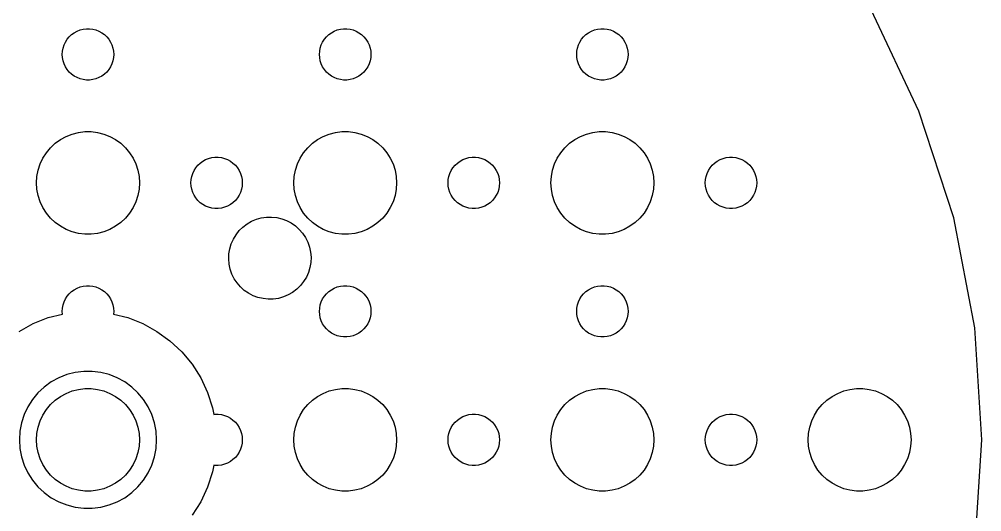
# Model space of a CAD drawing. Header units: metres. Extents: x -52 to 52, y -52 to 272.
# Drawn here: x -4 to 52.1, y 215.8 to 244.6 of the extents above; entities that cross this region are included whole.
import ezdxf

# ---------------------------------------------------------------- set-up
doc = ezdxf.new("R2010")
doc.units = ezdxf.units.M

msp = doc.modelspace()

# ---------------------------------------------------------------- linework, layer by layer
for p, q in [((48.4646, 239.188), (45.6775, 245.111)), ((-1.09344, 243.527), (-0.956131, 243.656)), ((-0.956131, 243.656), (-0.803726, 243.766)), ((-0.803726, 243.766), (-0.638657, 243.857)), ((-0.638657, 243.857), (-0.463516, 243.927)), ((-0.463516, 243.927), (-0.281067, 243.973)), ((-0.281067, 243.973), (-0.094177, 243.997)), ((-0.094177, 243.997), (0.094177, 243.997)), ((0.094177, 243.997), (0.281067, 243.973)), ((0.281067, 243.973), (0.463516, 243.927)), ((0.463516, 243.927), (0.638657, 243.857)), ((0.638657, 243.857), (0.803726, 243.766)), ((0.803726, 243.766), (0.956131, 243.656)), ((0.956131, 243.656), (1.09344, 243.527)), ((13.9065, 243.527), (14.0439, 243.656)), ((14.0439, 243.656), (14.1963, 243.766)), ((14.1963, 243.766), (14.3613, 243.857)), ((14.3613, 243.857), (14.5365, 243.927)), ((14.5365, 243.927), (14.7189, 243.973)), ((14.7189, 243.973), (14.9058, 243.997)), ((14.9058, 243.997), (15.0942, 243.997)), ((15.0942, 243.997), (15.2811, 243.973)), ((15.2811, 243.973), (15.4635, 243.927)), ((15.4635, 243.927), (15.6387, 243.857)), ((15.6387, 243.857), (15.8037, 243.766)), ((15.8037, 243.766), (15.9561, 243.656)), ((15.9561, 243.656), (16.0934, 243.527)), ((28.9065, 243.527), (29.0439, 243.656)), ((29.0439, 243.656), (29.1963, 243.766)), ((29.1963, 243.766), (29.3613, 243.857)), ((29.3613, 243.857), (29.5365, 243.927)), ((29.5365, 243.927), (29.7189, 243.973)), ((29.7189, 243.973), (29.9058, 243.997)), ((29.9058, 243.997), (30.0942, 243.997)), ((30.0942, 243.997), (30.2811, 243.973)), ((30.2811, 243.973), (30.4635, 243.927)), ((30.4635, 243.927), (30.6387, 243.857)), ((30.6387, 243.857), (30.8037, 243.766)), ((30.8037, 243.766), (30.9561, 243.656)), ((30.9561, 243.656), (31.0934, 243.527)), ((-1.39465, 243.052), (-1.31445, 243.223)), ((-1.31445, 243.223), (-1.21352, 243.382)), ((-1.21352, 243.382), (-1.09344, 243.527)), ((1.09344, 243.527), (1.21352, 243.382)), ((1.21352, 243.382), (1.31445, 243.223)), ((1.31445, 243.223), (1.39465, 243.052)), ((13.6053, 243.052), (13.6855, 243.223)), ((13.6855, 243.223), (13.7865, 243.382)), ((13.7865, 243.382), (13.9065, 243.527)), ((16.0934, 243.527), (16.2135, 243.382)), ((16.2135, 243.382), (16.3145, 243.223)), ((16.3145, 243.223), (16.3947, 243.052)), ((28.6053, 243.052), (28.6855, 243.223)), ((28.6855, 243.223), (28.7865, 243.382)), ((28.7865, 243.382), (28.9065, 243.527)), ((31.0934, 243.527), (31.2135, 243.382)), ((31.2135, 243.382), (31.3145, 243.223)), ((31.3145, 243.223), (31.3947, 243.052)), ((-1.5, 242.5), (-1.48816, 242.688)), ((-1.48816, 242.688), (-1.45287, 242.873)), ((-1.45287, 242.873), (-1.39465, 243.052)), ((1.39465, 243.052), (1.45287, 242.873)), ((1.45287, 242.873), (1.48816, 242.688)), ((1.48816, 242.688), (1.5, 242.5)), ((13.5, 242.5), (13.5118, 242.688)), ((13.5118, 242.688), (13.5471, 242.873)), ((13.5471, 242.873), (13.6053, 243.052)), ((16.3947, 243.052), (16.4529, 242.873)), ((16.4529, 242.873), (16.4882, 242.688)), ((16.4882, 242.688), (16.5, 242.5)), ((28.5, 242.5), (28.5118, 242.688)), ((28.5118, 242.688), (28.5471, 242.873)), ((28.5471, 242.873), (28.6053, 243.052)), ((31.3947, 243.052), (31.4529, 242.873)), ((31.4529, 242.873), (31.4882, 242.688)), ((31.4882, 242.688), (31.5, 242.5)), ((-1.48816, 242.312), (-1.5, 242.5)), ((-1.45287, 242.127), (-1.48816, 242.312)), ((-1.39465, 241.948), (-1.45287, 242.127)), ((-1.31445, 241.777), (-1.39465, 241.948)), ((1.39465, 241.948), (1.31445, 241.777)), ((1.45287, 242.127), (1.39465, 241.948)), ((1.48816, 242.312), (1.45287, 242.127)), ((1.5, 242.5), (1.48816, 242.312)), ((13.5118, 242.312), (13.5, 242.5)), ((13.5471, 242.127), (13.5118, 242.312)), ((13.6053, 241.948), (13.5471, 242.127)), ((13.6855, 241.777), (13.6053, 241.948)), ((16.3947, 241.948), (16.3145, 241.777)), ((16.4529, 242.127), (16.3947, 241.948)), ((16.4882, 242.312), (16.4529, 242.127)), ((16.5, 242.5), (16.4882, 242.312)), ((28.5118, 242.312), (28.5, 242.5)), ((28.5471, 242.127), (28.5118, 242.312)), ((28.6053, 241.948), (28.5471, 242.127)), ((28.6855, 241.777), (28.6053, 241.948)), ((31.3947, 241.948), (31.3145, 241.777)), ((31.4529, 242.127), (31.3947, 241.948)), ((31.4882, 242.312), (31.4529, 242.127)), ((31.5, 242.5), (31.4882, 242.312)), ((-1.21352, 241.618), (-1.31445, 241.777)), ((-1.09344, 241.473), (-1.21352, 241.618)), ((-0.956131, 241.344), (-1.09344, 241.473)), ((1.09344, 241.473), (0.956131, 241.344)), ((1.21352, 241.618), (1.09344, 241.473)), ((1.31445, 241.777), (1.21352, 241.618)), ((13.7865, 241.618), (13.6855, 241.777)), ((13.9065, 241.473), (13.7865, 241.618)), ((14.0439, 241.344), (13.9065, 241.473)), ((16.0934, 241.473), (15.9561, 241.344)), ((16.2135, 241.618), (16.0934, 241.473)), ((16.3145, 241.777), (16.2135, 241.618)), ((28.7865, 241.618), (28.6855, 241.777)), ((28.9065, 241.473), (28.7865, 241.618)), ((29.0439, 241.344), (28.9065, 241.473)), ((31.0934, 241.473), (30.9561, 241.344)), ((31.2135, 241.618), (31.0934, 241.473)), ((31.3145, 241.777), (31.2135, 241.618)), ((-0.803726, 241.234), (-0.956131, 241.344)), ((-0.638657, 241.143), (-0.803726, 241.234)), ((-0.463516, 241.073), (-0.638657, 241.143)), ((-0.281067, 241.027), (-0.463516, 241.073)), ((-0.094177, 241.003), (-0.281067, 241.027)), ((0.094177, 241.003), (-0.094177, 241.003)), ((0.281067, 241.027), (0.094177, 241.003)), ((0.463516, 241.073), (0.281067, 241.027)), ((0.638657, 241.143), (0.463516, 241.073)), ((0.803726, 241.234), (0.638657, 241.143)), ((0.956131, 241.344), (0.803726, 241.234)), ((14.1963, 241.234), (14.0439, 241.344)), ((14.3613, 241.143), (14.1963, 241.234)), ((14.5365, 241.073), (14.3613, 241.143)), ((14.7189, 241.027), (14.5365, 241.073)), ((14.9058, 241.003), (14.7189, 241.027)), ((15.0942, 241.003), (14.9058, 241.003)), ((15.2811, 241.027), (15.0942, 241.003)), ((15.4635, 241.073), (15.2811, 241.027)), ((15.6387, 241.143), (15.4635, 241.073)), ((15.8037, 241.234), (15.6387, 241.143)), ((15.9561, 241.344), (15.8037, 241.234)), ((29.1963, 241.234), (29.0439, 241.344)), ((29.3613, 241.143), (29.1963, 241.234)), ((29.5365, 241.073), (29.3613, 241.143)), ((29.7189, 241.027), (29.5365, 241.073)), ((29.9058, 241.003), (29.7189, 241.027)), ((30.0942, 241.003), (29.9058, 241.003)), ((30.2811, 241.027), (30.0942, 241.003)), ((30.4635, 241.073), (30.2811, 241.027)), ((30.6387, 241.143), (30.4635, 241.073)), ((30.8037, 241.234), (30.6387, 241.143)), ((30.9561, 241.344), (30.8037, 241.234)), ((50.4874, 232.963), (48.4646, 239.188)), ((-1.91226, 237.312), (-1.60747, 237.533)), ((-1.60747, 237.533), (-1.27733, 237.714)), ((-1.27733, 237.714), (-0.927048, 237.853)), ((-0.927048, 237.853), (-0.562134, 237.947)), ((-0.562134, 237.947), (-0.18837, 237.994)), ((-0.18837, 237.994), (0.18837, 237.994)), ((0.18837, 237.994), (0.562134, 237.947)), ((0.562134, 237.947), (0.927048, 237.853)), ((0.927048, 237.853), (1.27733, 237.714)), ((1.27733, 237.714), (1.60747, 237.533)), ((1.60747, 237.533), (1.91226, 237.312)), ((13.0877, 237.312), (13.3925, 237.533)), ((13.3925, 237.533), (13.7227, 237.714)), ((13.7227, 237.714), (14.0729, 237.853)), ((14.0729, 237.853), (14.4379, 237.947)), ((14.4379, 237.947), (14.8116, 237.994)), ((14.8116, 237.994), (15.1884, 237.994)), ((15.1884, 237.994), (15.5621, 237.947)), ((15.5621, 237.947), (15.927, 237.853)), ((15.927, 237.853), (16.2773, 237.714)), ((16.2773, 237.714), (16.6075, 237.533)), ((16.6075, 237.533), (16.9123, 237.312)), ((28.0877, 237.312), (28.3925, 237.533)), ((28.3925, 237.533), (28.7227, 237.714)), ((28.7227, 237.714), (29.0729, 237.853)), ((29.0729, 237.853), (29.4379, 237.947)), ((29.4379, 237.947), (29.8116, 237.994)), ((29.8116, 237.994), (30.1884, 237.994)), ((30.1884, 237.994), (30.5621, 237.947)), ((30.5621, 237.947), (30.927, 237.853)), ((30.927, 237.853), (31.2773, 237.714)), ((31.2773, 237.714), (31.6075, 237.533)), ((31.6075, 237.533), (31.9123, 237.312)), ((-2.42705, 236.763), (-2.1869, 237.054)), ((-2.1869, 237.054), (-1.91226, 237.312)), ((1.91226, 237.312), (2.1869, 237.054)), ((2.1869, 237.054), (2.42705, 236.763)), ((12.5729, 236.763), (12.8131, 237.054)), ((12.8131, 237.054), (13.0877, 237.312)), ((16.9123, 237.312), (17.1869, 237.054)), ((17.1869, 237.054), (17.427, 236.763)), ((27.5729, 236.763), (27.8131, 237.054)), ((27.8131, 237.054), (28.0877, 237.312)), ((31.9123, 237.312), (32.1869, 237.054)), ((32.1869, 237.054), (32.427, 236.763)), ((-2.78932, 236.104), (-2.62891, 236.445)), ((-2.62891, 236.445), (-2.42705, 236.763)), ((2.42705, 236.763), (2.62891, 236.445)), ((2.62891, 236.445), (2.78932, 236.104)), ((6.69626, 236.266), (6.86133, 236.357)), ((6.86133, 236.357), (7.03647, 236.427)), ((7.03647, 236.427), (7.21892, 236.473)), ((7.21892, 236.473), (7.40581, 236.497)), ((7.40581, 236.497), (7.59418, 236.497)), ((7.59418, 236.497), (7.78107, 236.473)), ((7.78107, 236.473), (7.96352, 236.427)), ((7.96352, 236.427), (8.13866, 236.357)), ((8.13866, 236.357), (8.30373, 236.266)), ((12.2107, 236.104), (12.3711, 236.445)), ((12.3711, 236.445), (12.5729, 236.763)), ((17.427, 236.763), (17.6289, 236.445)), ((17.6289, 236.445), (17.7893, 236.104)), ((21.6963, 236.266), (21.8613, 236.357)), ((21.8613, 236.357), (22.0365, 236.427)), ((22.0365, 236.427), (22.2189, 236.473)), ((22.2189, 236.473), (22.4058, 236.497)), ((22.4058, 236.497), (22.5942, 236.497)), ((22.5942, 236.497), (22.7811, 236.473)), ((22.7811, 236.473), (22.9635, 236.427)), ((22.9635, 236.427), (23.1387, 236.357)), ((23.1387, 236.357), (23.3037, 236.266)), ((27.2107, 236.104), (27.3711, 236.445)), ((27.3711, 236.445), (27.5729, 236.763)), ((32.427, 236.763), (32.6289, 236.445)), ((32.6289, 236.445), (32.7893, 236.104)), ((36.6963, 236.266), (36.8613, 236.357)), ((36.8613, 236.357), (37.0365, 236.427)), ((37.0365, 236.427), (37.2189, 236.473)), ((37.2189, 236.473), (37.4058, 236.497)), ((37.4058, 236.497), (37.5942, 236.497)), ((37.5942, 236.497), (37.7811, 236.473)), ((37.7811, 236.473), (37.9635, 236.427)), ((37.9635, 236.427), (38.1387, 236.357)), ((38.1387, 236.357), (38.3037, 236.266)), ((-2.90575, 235.746), (-2.78932, 236.104)), ((2.78932, 236.104), (2.90575, 235.746)), ((6.18553, 235.723), (6.28647, 235.882)), ((6.28647, 235.882), (6.40654, 236.027)), ((6.40654, 236.027), (6.54385, 236.156)), ((6.54385, 236.156), (6.69626, 236.266)), ((8.30373, 236.266), (8.45613, 236.156)), ((8.45613, 236.156), (8.59344, 236.027)), ((8.59344, 236.027), (8.71352, 235.882)), ((8.71352, 235.882), (8.81445, 235.723)), ((12.0942, 235.746), (12.2107, 236.104)), ((17.7893, 236.104), (17.9057, 235.746)), ((21.1855, 235.723), (21.2865, 235.882)), ((21.2865, 235.882), (21.4065, 236.027)), ((21.4065, 236.027), (21.5439, 236.156)), ((21.5439, 236.156), (21.6963, 236.266)), ((23.3037, 236.266), (23.4561, 236.156)), ((23.4561, 236.156), (23.5934, 236.027)), ((23.5934, 236.027), (23.7135, 235.882)), ((23.7135, 235.882), (23.8145, 235.723)), ((27.0942, 235.746), (27.2107, 236.104)), ((32.7893, 236.104), (32.9057, 235.746)), ((36.1855, 235.723), (36.2865, 235.882)), ((36.2865, 235.882), (36.4065, 236.027)), ((36.4065, 236.027), (36.5439, 236.156)), ((36.5439, 236.156), (36.6963, 236.266)), ((38.3037, 236.266), (38.4561, 236.156)), ((38.4561, 236.156), (38.5934, 236.027)), ((38.5934, 236.027), (38.7135, 235.882)), ((38.7135, 235.882), (38.8145, 235.723)), ((-3, 235), (-2.97633, 235.376)), ((-2.97633, 235.376), (-2.90575, 235.746)), ((2.90575, 235.746), (2.97633, 235.376)), ((2.97633, 235.376), (3, 235)), ((6.01183, 235.188), (6.04712, 235.373)), ((6.04712, 235.373), (6.10533, 235.552)), ((6.10533, 235.552), (6.18553, 235.723)), ((8.81445, 235.723), (8.89465, 235.552)), ((8.89465, 235.552), (8.95287, 235.373)), ((8.95287, 235.373), (8.98816, 235.188)), ((12, 235), (12.0237, 235.376)), ((12.0237, 235.376), (12.0942, 235.746)), ((17.9057, 235.746), (17.9763, 235.376)), ((17.9763, 235.376), (18, 235)), ((21.0118, 235.188), (21.0471, 235.373)), ((21.0471, 235.373), (21.1053, 235.552)), ((21.1053, 235.552), (21.1855, 235.723)), ((23.8145, 235.723), (23.8947, 235.552)), ((23.8947, 235.552), (23.9529, 235.373)), ((23.9529, 235.373), (23.9882, 235.188)), ((27, 235), (27.0237, 235.376)), ((27.0237, 235.376), (27.0942, 235.746)), ((32.9057, 235.746), (32.9763, 235.376)), ((32.9763, 235.376), (33, 235)), ((36.0118, 235.188), (36.0471, 235.373)), ((36.0471, 235.373), (36.1053, 235.552)), ((36.1053, 235.552), (36.1855, 235.723)), ((38.8145, 235.723), (38.8947, 235.552)), ((38.8947, 235.552), (38.9529, 235.373)), ((38.9529, 235.373), (38.9882, 235.188)), ((-2.97633, 234.624), (-3, 235)), ((3, 235), (2.97633, 234.624)), ((6, 235), (6.01183, 235.188)), ((6.01183, 234.812), (6, 235)), ((6.04712, 234.627), (6.01183, 234.812)), ((8.98816, 234.812), (8.95287, 234.627)), ((8.98816, 235.188), (9, 235)), ((9, 235), (8.98816, 234.812)), ((12.0237, 234.624), (12, 235)), ((18, 235), (17.9763, 234.624)), ((21, 235), (21.0118, 235.188)), ((21.0118, 234.812), (21, 235)), ((21.0471, 234.627), (21.0118, 234.812)), ((23.9882, 234.812), (23.9529, 234.627)), ((23.9882, 235.188), (24, 235)), ((24, 235), (23.9882, 234.812)), ((27.0237, 234.624), (27, 235)), ((33, 235), (32.9763, 234.624)), ((36, 235), (36.0118, 235.188)), ((36.0118, 234.812), (36, 235)), ((36.0471, 234.627), (36.0118, 234.812)), ((38.9882, 234.812), (38.9529, 234.627)), ((38.9882, 235.188), (39, 235)), ((39, 235), (38.9882, 234.812)), ((-2.90575, 234.254), (-2.97633, 234.624)), ((-2.78932, 233.896), (-2.90575, 234.254)), ((2.90575, 234.254), (2.78932, 233.896)), ((2.97633, 234.624), (2.90575, 234.254)), ((6.10533, 234.448), (6.04712, 234.627)), ((6.18553, 234.277), (6.10533, 234.448)), ((6.28647, 234.118), (6.18553, 234.277)), ((6.40654, 233.973), (6.28647, 234.118)), ((8.71352, 234.118), (8.59344, 233.973)), ((8.81445, 234.277), (8.71352, 234.118)), ((8.89465, 234.448), (8.81445, 234.277)), ((8.95287, 234.627), (8.89465, 234.448)), ((12.0942, 234.254), (12.0237, 234.624)), ((12.2107, 233.896), (12.0942, 234.254)), ((17.9057, 234.254), (17.7893, 233.896)), ((17.9763, 234.624), (17.9057, 234.254)), ((21.1053, 234.448), (21.0471, 234.627)), ((21.1855, 234.277), (21.1053, 234.448)), ((21.2865, 234.118), (21.1855, 234.277)), ((21.4065, 233.973), (21.2865, 234.118)), ((23.7135, 234.118), (23.5934, 233.973)), ((23.8145, 234.277), (23.7135, 234.118)), ((23.8947, 234.448), (23.8145, 234.277)), ((23.9529, 234.627), (23.8947, 234.448)), ((27.0942, 234.254), (27.0237, 234.624)), ((27.2107, 233.896), (27.0942, 234.254)), ((32.9057, 234.254), (32.7893, 233.896)), ((32.9763, 234.624), (32.9057, 234.254)), ((36.1053, 234.448), (36.0471, 234.627)), ((36.1855, 234.277), (36.1053, 234.448)), ((36.2865, 234.118), (36.1855, 234.277)), ((36.4065, 233.973), (36.2865, 234.118)), ((38.7135, 234.118), (38.5934, 233.973)), ((38.8145, 234.277), (38.7135, 234.118)), ((38.8947, 234.448), (38.8145, 234.277)), ((38.9529, 234.627), (38.8947, 234.448)), ((-2.62891, 233.555), (-2.78932, 233.896)), ((-2.42705, 233.237), (-2.62891, 233.555)), ((2.62891, 233.555), (2.42705, 233.237)), ((2.78932, 233.896), (2.62891, 233.555)), ((6.54385, 233.844), (6.40654, 233.973)), ((6.69626, 233.734), (6.54385, 233.844)), ((6.86133, 233.643), (6.69626, 233.734)), ((7.03647, 233.573), (6.86133, 233.643)), ((7.21892, 233.527), (7.03647, 233.573)), ((7.40581, 233.503), (7.21892, 233.527)), ((7.78107, 233.527), (7.59418, 233.503)), ((7.96352, 233.573), (7.78107, 233.527)), ((8.13866, 233.643), (7.96352, 233.573)), ((8.30373, 233.734), (8.13866, 233.643)), ((8.45613, 233.844), (8.30373, 233.734)), ((8.59344, 233.973), (8.45613, 233.844)), ((12.3711, 233.555), (12.2107, 233.896)), ((12.5729, 233.237), (12.3711, 233.555)), ((17.6289, 233.555), (17.427, 233.237)), ((17.7893, 233.896), (17.6289, 233.555)), ((21.5439, 233.844), (21.4065, 233.973)), ((21.6963, 233.734), (21.5439, 233.844)), ((21.8613, 233.643), (21.6963, 233.734)), ((22.0365, 233.573), (21.8613, 233.643)), ((22.2189, 233.527), (22.0365, 233.573)), ((22.4058, 233.503), (22.2189, 233.527)), ((22.7811, 233.527), (22.5942, 233.503)), ((22.9635, 233.573), (22.7811, 233.527)), ((23.1387, 233.643), (22.9635, 233.573)), ((23.3037, 233.734), (23.1387, 233.643)), ((23.4561, 233.844), (23.3037, 233.734)), ((23.5934, 233.973), (23.4561, 233.844)), ((27.3711, 233.555), (27.2107, 233.896)), ((27.5729, 233.237), (27.3711, 233.555)), ((32.6289, 233.555), (32.427, 233.237)), ((32.7893, 233.896), (32.6289, 233.555)), ((36.5439, 233.844), (36.4065, 233.973)), ((36.6963, 233.734), (36.5439, 233.844)), ((36.8613, 233.643), (36.6963, 233.734)), ((37.0365, 233.573), (36.8613, 233.643)), ((37.2189, 233.527), (37.0365, 233.573)), ((37.4058, 233.503), (37.2189, 233.527)), ((37.7811, 233.527), (37.5942, 233.503)), ((37.9635, 233.573), (37.7811, 233.527)), ((38.1387, 233.643), (37.9635, 233.573)), ((38.3037, 233.734), (38.1387, 233.643)), ((38.4561, 233.844), (38.3037, 233.734)), ((38.5934, 233.973), (38.4561, 233.844)), ((-2.1869, 232.946), (-2.42705, 233.237)), ((2.42705, 233.237), (2.1869, 232.946)), ((7.59418, 233.503), (7.40581, 233.503)), ((10.108, 232.955), (10.4062, 232.999)), ((10.4062, 232.999), (10.7075, 233.005)), ((10.7075, 233.005), (11.0072, 232.973)), ((11.0072, 232.973), (11.3007, 232.905)), ((12.8131, 232.946), (12.5729, 233.237)), ((17.427, 233.237), (17.1869, 232.946)), ((22.5942, 233.503), (22.4058, 233.503)), ((27.8131, 232.946), (27.5729, 233.237)), ((32.427, 233.237), (32.1869, 232.946)), ((37.5942, 233.503), (37.4058, 233.503)), ((51.714, 226.533), (50.4874, 232.963)), ((-1.91226, 232.688), (-2.1869, 232.946)), ((-1.60747, 232.467), (-1.91226, 232.688)), ((-1.27733, 232.286), (-1.60747, 232.467)), ((1.60747, 232.467), (1.27733, 232.286)), ((1.91226, 232.688), (1.60747, 232.467)), ((2.1869, 232.946), (1.91226, 232.688)), ((8.82344, 232.213), (9.03879, 232.424)), ((9.03879, 232.424), (9.27885, 232.606)), ((9.27885, 232.606), (9.53987, 232.757)), ((9.53987, 232.757), (9.81772, 232.873)), ((9.81772, 232.873), (10.108, 232.955)), ((11.3007, 232.905), (11.5832, 232.799)), ((11.5832, 232.799), (11.8503, 232.66)), ((11.8503, 232.66), (12.0977, 232.488)), ((12.0977, 232.488), (12.3217, 232.286)), ((13.0877, 232.688), (12.8131, 232.946)), ((13.3925, 232.467), (13.0877, 232.688)), ((13.7227, 232.286), (13.3925, 232.467)), ((16.6075, 232.467), (16.2773, 232.286)), ((16.9123, 232.688), (16.6075, 232.467)), ((17.1869, 232.946), (16.9123, 232.688)), ((28.0877, 232.688), (27.8131, 232.946)), ((28.3925, 232.467), (28.0877, 232.688)), ((28.7227, 232.286), (28.3925, 232.467)), ((31.6075, 232.467), (31.2773, 232.286)), ((31.9123, 232.688), (31.6075, 232.467)), ((32.1869, 232.946), (31.9123, 232.688)), ((-0.927048, 232.147), (-1.27733, 232.286)), ((-0.562134, 232.053), (-0.927048, 232.147)), ((-0.18837, 232.006), (-0.562134, 232.053)), ((0.18837, 232.006), (-0.18837, 232.006)), ((0.562134, 232.053), (0.18837, 232.006)), ((0.927048, 232.147), (0.562134, 232.053)), ((1.27733, 232.286), (0.927048, 232.147)), ((8.4801, 231.719), (8.63623, 231.977)), ((8.63623, 231.977), (8.82344, 232.213)), ((12.3217, 232.286), (12.5187, 232.058)), ((12.5187, 232.058), (12.6855, 231.807)), ((14.0729, 232.147), (13.7227, 232.286)), ((14.4379, 232.053), (14.0729, 232.147)), ((14.8116, 232.006), (14.4379, 232.053)), ((15.1884, 232.006), (14.8116, 232.006)), ((15.5621, 232.053), (15.1884, 232.006)), ((15.927, 232.147), (15.5621, 232.053)), ((16.2773, 232.286), (15.927, 232.147)), ((29.0729, 232.147), (28.7227, 232.286)), ((29.4379, 232.053), (29.0729, 232.147)), ((29.8116, 232.006), (29.4379, 232.053)), ((30.1884, 232.006), (29.8116, 232.006)), ((30.5621, 232.053), (30.1884, 232.006)), ((30.927, 232.147), (30.5621, 232.053)), ((31.2773, 232.286), (30.927, 232.147)), ((8.2704, 231.155), (8.35751, 231.444)), ((8.35751, 231.444), (8.4801, 231.719)), ((12.6855, 231.807), (12.8195, 231.537)), ((12.8195, 231.537), (12.9186, 231.252)), ((8.20752, 230.557), (8.22014, 230.858)), ((8.22014, 230.858), (8.2704, 231.155)), ((12.9186, 231.252), (12.9812, 230.958)), ((12.9812, 230.958), (13.0065, 230.657)), ((8.23274, 230.256), (8.20752, 230.557)), ((8.29539, 229.962), (8.23274, 230.256)), ((12.9939, 230.356), (12.9436, 230.059)), ((13.0065, 230.657), (12.9939, 230.356)), ((8.39452, 229.677), (8.29539, 229.962)), ((8.52853, 229.407), (8.39452, 229.677)), ((12.8565, 229.77), (12.7339, 229.495)), ((12.9436, 230.059), (12.8565, 229.77)), ((8.69533, 229.156), (8.52853, 229.407)), ((8.89226, 228.928), (8.69533, 229.156)), ((12.5777, 229.237), (12.3905, 229.001)), ((12.7339, 229.495), (12.5777, 229.237)), ((-1.21352, 228.382), (-1.09344, 228.527)), ((-1.09344, 228.527), (-0.956131, 228.656)), ((-0.956131, 228.656), (-0.803726, 228.766)), ((-0.803726, 228.766), (-0.638657, 228.857)), ((-0.638657, 228.857), (-0.463516, 228.927)), ((-0.463516, 228.927), (-0.281067, 228.973)), ((-0.281067, 228.973), (-0.094177, 228.997)), ((-0.094177, 228.997), (0.094177, 228.997)), ((0.094177, 228.997), (0.281067, 228.973)), ((0.281067, 228.973), (0.463516, 228.927)), ((0.463516, 228.927), (0.638657, 228.857)), ((0.638657, 228.857), (0.803726, 228.766)), ((0.803726, 228.766), (0.956131, 228.656)), ((0.956131, 228.656), (1.09344, 228.527)), ((1.09344, 228.527), (1.21352, 228.382)), ((9.11624, 228.726), (8.89226, 228.928)), ((9.36372, 228.554), (9.11624, 228.726)), ((9.63083, 228.414), (9.36372, 228.554)), ((11.9351, 228.608), (11.6741, 228.457)), ((12.1752, 228.79), (11.9351, 228.608)), ((12.3905, 229.001), (12.1752, 228.79)), ((13.7865, 228.382), (13.9065, 228.527)), ((13.9065, 228.527), (14.0439, 228.656)), ((14.0439, 228.656), (14.1963, 228.766)), ((14.1963, 228.766), (14.3613, 228.857)), ((14.3613, 228.857), (14.5365, 228.927)), ((14.5365, 228.927), (14.7189, 228.973)), ((14.7189, 228.973), (14.9058, 228.997)), ((14.9058, 228.997), (15.0942, 228.997)), ((15.0942, 228.997), (15.2811, 228.973)), ((15.2811, 228.973), (15.4635, 228.927)), ((15.4635, 228.927), (15.6387, 228.857)), ((15.6387, 228.857), (15.8037, 228.766)), ((15.8037, 228.766), (15.9561, 228.656)), ((15.9561, 228.656), (16.0934, 228.527)), ((16.0934, 228.527), (16.2135, 228.382)), ((28.7865, 228.382), (28.9065, 228.527)), ((28.9065, 228.527), (29.0439, 228.656)), ((29.0439, 228.656), (29.1963, 228.766)), ((29.1963, 228.766), (29.3613, 228.857)), ((29.3613, 228.857), (29.5365, 228.927)), ((29.5365, 228.927), (29.7189, 228.973)), ((29.7189, 228.973), (29.9058, 228.997)), ((29.9058, 228.997), (30.0942, 228.997)), ((30.0942, 228.997), (30.2811, 228.973)), ((30.2811, 228.973), (30.4635, 228.927)), ((30.4635, 228.927), (30.6387, 228.857)), ((30.6387, 228.857), (30.8037, 228.766)), ((30.8037, 228.766), (30.9561, 228.656)), ((30.9561, 228.656), (31.0934, 228.527)), ((31.0934, 228.527), (31.2135, 228.382)), ((-1.45287, 227.873), (-1.39465, 228.052)), ((-1.39465, 228.052), (-1.31445, 228.223)), ((-1.31445, 228.223), (-1.21352, 228.382)), ((1.21352, 228.382), (1.31445, 228.223)), ((1.31445, 228.223), (1.39465, 228.052)), ((1.39465, 228.052), (1.45287, 227.873)), ((9.91331, 228.309), (9.63083, 228.414)), ((10.2067, 228.241), (9.91331, 228.309)), ((10.5065, 228.209), (10.2067, 228.241)), ((10.8078, 228.215), (10.5065, 228.209)), ((11.106, 228.259), (10.8078, 228.215)), ((11.3963, 228.34), (11.106, 228.259)), ((11.6741, 228.457), (11.3963, 228.34)), ((13.5471, 227.873), (13.6053, 228.052)), ((13.6053, 228.052), (13.6855, 228.223)), ((13.6855, 228.223), (13.7865, 228.382)), ((16.2135, 228.382), (16.3145, 228.223)), ((16.3145, 228.223), (16.3947, 228.052)), ((16.3947, 228.052), (16.4529, 227.873)), ((28.5471, 227.873), (28.6053, 228.052)), ((28.6053, 228.052), (28.6855, 228.223)), ((28.6855, 228.223), (28.7865, 228.382)), ((31.2135, 228.382), (31.3145, 228.223)), ((31.3145, 228.223), (31.3947, 228.052)), ((31.3947, 228.052), (31.4529, 227.873)), ((-2.31763, 227.133), (-1.49026, 227.345)), ((-1.5, 227.5), (-1.48816, 227.688)), ((-1.49026, 227.345), (-1.5, 227.5)), ((-1.48816, 227.688), (-1.45287, 227.873)), ((1.45287, 227.873), (1.48816, 227.688)), ((1.48816, 227.688), (1.5, 227.5)), ((1.5, 227.5), (1.49026, 227.345)), ((1.49026, 227.345), (2.31763, 227.133)), ((13.5, 227.5), (13.5118, 227.688)), ((13.5118, 227.312), (13.5, 227.5)), ((13.5118, 227.688), (13.5471, 227.873)), ((16.4529, 227.873), (16.4882, 227.688)), ((16.4882, 227.688), (16.5, 227.5)), ((16.5, 227.5), (16.4882, 227.312)), ((28.5, 227.5), (28.5118, 227.688)), ((28.5118, 227.312), (28.5, 227.5)), ((28.5118, 227.688), (28.5471, 227.873)), ((31.4529, 227.873), (31.4882, 227.688)), ((31.4882, 227.688), (31.5, 227.5)), ((31.5, 227.5), (31.4882, 227.312)), ((-4.01869, 226.332), (-3.19334, 226.786)), ((-3.19334, 226.786), (-2.31763, 227.133)), ((2.31763, 227.133), (3.19334, 226.786)), ((3.19334, 226.786), (4.01869, 226.332)), ((13.5471, 227.127), (13.5118, 227.312)), ((13.6053, 226.948), (13.5471, 227.127)), ((13.6855, 226.777), (13.6053, 226.948)), ((16.3947, 226.948), (16.3145, 226.777)), ((16.4529, 227.127), (16.3947, 226.948)), ((16.4882, 227.312), (16.4529, 227.127)), ((28.5471, 227.127), (28.5118, 227.312)), ((28.6053, 226.948), (28.5471, 227.127)), ((28.6855, 226.777), (28.6053, 226.948)), ((31.3947, 226.948), (31.3145, 226.777)), ((31.4529, 227.127), (31.3947, 226.948)), ((31.4882, 227.312), (31.4529, 227.127)), ((4.01869, 226.332), (4.78067, 225.779)), ((13.7865, 226.618), (13.6855, 226.777)), ((13.9065, 226.473), (13.7865, 226.618)), ((14.0439, 226.344), (13.9065, 226.473)), ((14.1963, 226.234), (14.0439, 226.344)), ((14.3613, 226.143), (14.1963, 226.234)), ((15.8037, 226.234), (15.6387, 226.143)), ((15.9561, 226.344), (15.8037, 226.234)), ((16.0934, 226.473), (15.9561, 226.344)), ((16.2135, 226.618), (16.0934, 226.473)), ((16.3145, 226.777), (16.2135, 226.618)), ((28.7865, 226.618), (28.6855, 226.777)), ((28.9065, 226.473), (28.7865, 226.618)), ((29.0439, 226.344), (28.9065, 226.473)), ((29.1963, 226.234), (29.0439, 226.344)), ((29.3613, 226.143), (29.1963, 226.234)), ((30.8037, 226.234), (30.6387, 226.143)), ((30.9561, 226.344), (30.8037, 226.234)), ((31.0934, 226.473), (30.9561, 226.344)), ((31.2135, 226.618), (31.0934, 226.473)), ((31.3145, 226.777), (31.2135, 226.618)), ((52.125, 220), (51.714, 226.533)), ((4.78067, 225.779), (5.46725, 225.134)), ((14.5365, 226.073), (14.3613, 226.143)), ((14.7189, 226.027), (14.5365, 226.073)), ((14.9058, 226.003), (14.7189, 226.027)), ((15.0942, 226.003), (14.9058, 226.003)), ((15.2811, 226.027), (15.0942, 226.003)), ((15.4635, 226.073), (15.2811, 226.027)), ((15.6387, 226.143), (15.4635, 226.073)), ((29.5365, 226.073), (29.3613, 226.143)), ((29.7189, 226.027), (29.5365, 226.073)), ((29.9058, 226.003), (29.7189, 226.027)), ((30.0942, 226.003), (29.9058, 226.003)), ((30.2811, 226.027), (30.0942, 226.003)), ((30.4635, 226.073), (30.2811, 226.027)), ((30.6387, 226.143), (30.4635, 226.073)), ((5.46725, 225.134), (6.06763, 224.408)), ((-0.25116, 223.992), (-0.749512, 223.929)), ((0.25116, 223.992), (-0.25116, 223.992)), ((0.749512, 223.929), (0.25116, 223.992)), ((6.06763, 224.408), (6.5723, 223.613)), ((-1.70311, 223.619), (-2.1433, 223.377)), ((-1.23605, 223.804), (-1.70311, 223.619)), ((-0.749512, 223.929), (-1.23605, 223.804)), ((1.23605, 223.804), (0.749512, 223.929)), ((1.70311, 223.619), (1.23605, 223.804)), ((2.1433, 223.377), (1.70311, 223.619)), ((6.5723, 223.613), (6.97331, 222.761)), ((-2.54968, 223.082), (-2.91586, 222.738)), ((-2.1433, 223.377), (-2.54968, 223.082)), ((-0.927048, 222.853), (-0.562134, 222.947)), ((-0.562134, 222.947), (-0.18837, 222.994)), ((-0.18837, 222.994), (0.18837, 222.994)), ((0.18837, 222.994), (0.562134, 222.947)), ((0.562134, 222.947), (0.927048, 222.853)), ((2.54968, 223.082), (2.1433, 223.377)), ((2.91586, 222.738), (2.54968, 223.082)), ((14.0729, 222.853), (14.4379, 222.947)), ((14.4379, 222.947), (14.8116, 222.994)), ((14.8116, 222.994), (15.1884, 222.994)), ((15.1884, 222.994), (15.5621, 222.947)), ((15.5621, 222.947), (15.927, 222.853)), ((29.0729, 222.853), (29.4379, 222.947)), ((29.4379, 222.947), (29.8116, 222.994)), ((29.8116, 222.994), (30.1884, 222.994)), ((30.1884, 222.994), (30.5621, 222.947)), ((30.5621, 222.947), (30.927, 222.853)), ((44.0729, 222.853), (44.4379, 222.947)), ((44.4379, 222.947), (44.8116, 222.994)), ((44.8116, 222.994), (45.1884, 222.994)), ((45.1884, 222.994), (45.5621, 222.947)), ((45.5621, 222.947), (45.927, 222.853)), ((-3.23605, 222.351), (-3.50522, 221.927)), ((-2.91586, 222.738), (-3.23605, 222.351)), ((-2.1869, 222.054), (-1.91226, 222.312)), ((-1.91226, 222.312), (-1.60747, 222.533)), ((-1.60747, 222.533), (-1.27733, 222.714)), ((-1.27733, 222.714), (-0.927048, 222.853)), ((0.927048, 222.853), (1.27733, 222.714)), ((1.27733, 222.714), (1.60747, 222.533)), ((1.60747, 222.533), (1.91226, 222.312)), ((1.91226, 222.312), (2.1869, 222.054)), ((3.23605, 222.351), (2.91586, 222.738)), ((3.50522, 221.927), (3.23605, 222.351)), ((6.97331, 222.761), (7.26436, 221.865)), ((12.8131, 222.054), (13.0877, 222.312)), ((13.0877, 222.312), (13.3925, 222.533)), ((13.3925, 222.533), (13.7227, 222.714)), ((13.7227, 222.714), (14.0729, 222.853)), ((15.927, 222.853), (16.2773, 222.714)), ((16.2773, 222.714), (16.6075, 222.533)), ((16.6075, 222.533), (16.9123, 222.312)), ((16.9123, 222.312), (17.1869, 222.054)), ((27.8131, 222.054), (28.0877, 222.312)), ((28.0877, 222.312), (28.3925, 222.533)), ((28.3925, 222.533), (28.7227, 222.714)), ((28.7227, 222.714), (29.0729, 222.853)), ((30.927, 222.853), (31.2773, 222.714)), ((31.2773, 222.714), (31.6075, 222.533)), ((31.6075, 222.533), (31.9123, 222.312)), ((31.9123, 222.312), (32.1869, 222.054)), ((42.8131, 222.054), (43.0877, 222.312)), ((43.0877, 222.312), (43.3925, 222.533)), ((43.3925, 222.533), (43.7227, 222.714)), ((43.7227, 222.714), (44.0729, 222.853)), ((45.927, 222.853), (46.2773, 222.714)), ((46.2773, 222.714), (46.6075, 222.533)), ((46.6075, 222.533), (46.9123, 222.312)), ((46.9123, 222.312), (47.1869, 222.054)), ((-3.50522, 221.927), (-3.7191, 221.472)), ((-2.62891, 221.445), (-2.42705, 221.763)), ((-2.42705, 221.763), (-2.1869, 222.054)), ((2.1869, 222.054), (2.42705, 221.763)), ((2.42705, 221.763), (2.62891, 221.445)), ((3.7191, 221.472), (3.50522, 221.927)), ((7.26436, 221.865), (7.33627, 221.488)), ((12.3711, 221.445), (12.5729, 221.763)), ((12.5729, 221.763), (12.8131, 222.054)), ((17.1869, 222.054), (17.427, 221.763)), ((17.427, 221.763), (17.6289, 221.445)), ((27.3711, 221.445), (27.5729, 221.763)), ((27.5729, 221.763), (27.8131, 222.054)), ((32.1869, 222.054), (32.427, 221.763)), ((32.427, 221.763), (32.6289, 221.445)), ((42.3711, 221.445), (42.5729, 221.763)), ((42.5729, 221.763), (42.8131, 222.054)), ((47.1869, 222.054), (47.427, 221.763)), ((47.427, 221.763), (47.6289, 221.445)), ((-3.7191, 221.472), (-3.87433, 220.995)), ((-2.78932, 221.104), (-2.62891, 221.445)), ((2.62891, 221.445), (2.78932, 221.104)), ((3.87433, 220.995), (3.7191, 221.472)), ((7.33627, 221.488), (7.40581, 221.497)), ((7.40581, 221.497), (7.59418, 221.497)), ((7.59418, 221.497), (7.78107, 221.473)), ((7.78107, 221.473), (7.96352, 221.427)), ((7.96352, 221.427), (8.13866, 221.357)), ((8.13866, 221.357), (8.30373, 221.266)), ((8.30373, 221.266), (8.45613, 221.156)), ((12.2107, 221.104), (12.3711, 221.445)), ((17.6289, 221.445), (17.7893, 221.104)), ((21.5439, 221.156), (21.6963, 221.266)), ((21.6963, 221.266), (21.8613, 221.357)), ((21.8613, 221.357), (22.0365, 221.427)), ((22.0365, 221.427), (22.2189, 221.473)), ((22.2189, 221.473), (22.4058, 221.497)), ((22.4058, 221.497), (22.5942, 221.497)), ((22.5942, 221.497), (22.7811, 221.473)), ((22.7811, 221.473), (22.9635, 221.427)), ((22.9635, 221.427), (23.1387, 221.357)), ((23.1387, 221.357), (23.3037, 221.266)), ((23.3037, 221.266), (23.4561, 221.156)), ((27.2107, 221.104), (27.3711, 221.445)), ((32.6289, 221.445), (32.7893, 221.104)), ((36.5439, 221.156), (36.6963, 221.266)), ((36.6963, 221.266), (36.8613, 221.357)), ((36.8613, 221.357), (37.0365, 221.427)), ((37.0365, 221.427), (37.2189, 221.473)), ((37.2189, 221.473), (37.4058, 221.497)), ((37.4058, 221.497), (37.5942, 221.497)), ((37.5942, 221.497), (37.7811, 221.473)), ((37.7811, 221.473), (37.9635, 221.427)), ((37.9635, 221.427), (38.1387, 221.357)), ((38.1387, 221.357), (38.3037, 221.266)), ((38.3037, 221.266), (38.4561, 221.156)), ((42.2107, 221.104), (42.3711, 221.445)), ((47.6289, 221.445), (47.7893, 221.104)), ((-3.87433, 220.995), (-3.96844, 220.501)), ((-2.97633, 220.376), (-2.90575, 220.746)), ((-2.90575, 220.746), (-2.78932, 221.104)), ((2.78932, 221.104), (2.90575, 220.746)), ((2.90575, 220.746), (2.97633, 220.376)), ((3.96844, 220.501), (3.87433, 220.995)), ((8.45613, 221.156), (8.59344, 221.027)), ((8.59344, 221.027), (8.71352, 220.882)), ((8.71352, 220.882), (8.81445, 220.723)), ((8.81445, 220.723), (8.89465, 220.552)), ((12.0237, 220.376), (12.0942, 220.746)), ((12.0942, 220.746), (12.2107, 221.104)), ((17.7893, 221.104), (17.9057, 220.746)), ((17.9057, 220.746), (17.9763, 220.376)), ((21.1053, 220.552), (21.1855, 220.723)), ((21.1855, 220.723), (21.2865, 220.882)), ((21.2865, 220.882), (21.4065, 221.027)), ((21.4065, 221.027), (21.5439, 221.156)), ((23.4561, 221.156), (23.5934, 221.027)), ((23.5934, 221.027), (23.7135, 220.882)), ((23.7135, 220.882), (23.8145, 220.723)), ((23.8145, 220.723), (23.8947, 220.552)), ((27.0237, 220.376), (27.0942, 220.746)), ((27.0942, 220.746), (27.2107, 221.104)), ((32.7893, 221.104), (32.9057, 220.746)), ((32.9057, 220.746), (32.9763, 220.376)), ((36.1053, 220.552), (36.1855, 220.723)), ((36.1855, 220.723), (36.2865, 220.882)), ((36.2865, 220.882), (36.4065, 221.027)), ((36.4065, 221.027), (36.5439, 221.156)), ((38.4561, 221.156), (38.5934, 221.027)), ((38.5934, 221.027), (38.7135, 220.882)), ((38.7135, 220.882), (38.8145, 220.723)), ((38.8145, 220.723), (38.8947, 220.552)), ((42.0237, 220.376), (42.0942, 220.746)), ((42.0942, 220.746), (42.2107, 221.104)), ((47.7893, 221.104), (47.9057, 220.746)), ((47.9057, 220.746), (47.9763, 220.376)), ((-3.96844, 220.501), (-4, 220)), ((-3, 220), (-2.97633, 220.376)), ((2.97633, 220.376), (3, 220)), ((4, 220), (3.96844, 220.501)), ((8.89465, 220.552), (8.95287, 220.373)), ((8.95287, 220.373), (8.98816, 220.188)), ((8.98816, 220.188), (9, 220)), ((12, 220), (12.0237, 220.376)), ((17.9763, 220.376), (18, 220)), ((21, 220), (21.0118, 220.188)), ((21.0118, 220.188), (21.0471, 220.373)), ((21.0471, 220.373), (21.1053, 220.552)), ((23.8947, 220.552), (23.9529, 220.373)), ((23.9529, 220.373), (23.9882, 220.188)), ((23.9882, 220.188), (24, 220)), ((27, 220), (27.0237, 220.376)), ((32.9763, 220.376), (33, 220)), ((36, 220), (36.0118, 220.188)), ((36.0118, 220.188), (36.0471, 220.373)), ((36.0471, 220.373), (36.1053, 220.552)), ((38.8947, 220.552), (38.9529, 220.373)), ((38.9529, 220.373), (38.9882, 220.188)), ((38.9882, 220.188), (39, 220)), ((42, 220), (42.0237, 220.376)), ((47.9763, 220.376), (48, 220)), ((-4, 220), (-3.96844, 219.499)), ((-3.96844, 219.499), (-3.87433, 219.005)), ((-2.97633, 219.624), (-3, 220)), ((-2.90575, 219.254), (-2.97633, 219.624)), ((2.97633, 219.624), (2.90575, 219.254)), ((3, 220), (2.97633, 219.624)), ((3.87433, 219.005), (3.96844, 219.499)), ((3.96844, 219.499), (4, 220)), ((8.95287, 219.627), (8.89465, 219.448)), ((8.98816, 219.812), (8.95287, 219.627)), ((9, 220), (8.98816, 219.812)), ((12.0237, 219.624), (12, 220)), ((12.0942, 219.254), (12.0237, 219.624)), ((17.9763, 219.624), (17.9057, 219.254)), ((18, 220), (17.9763, 219.624)), ((21.0118, 219.812), (21, 220)), ((21.0471, 219.627), (21.0118, 219.812)), ((21.1053, 219.448), (21.0471, 219.627)), ((23.9529, 219.627), (23.8947, 219.448)), ((23.9882, 219.812), (23.9529, 219.627)), ((24, 220), (23.9882, 219.812)), ((27.0237, 219.624), (27, 220)), ((27.0942, 219.254), (27.0237, 219.624)), ((32.9763, 219.624), (32.9057, 219.254)), ((33, 220), (32.9763, 219.624)), ((36.0118, 219.812), (36, 220)), ((36.0471, 219.627), (36.0118, 219.812)), ((36.1053, 219.448), (36.0471, 219.627)), ((38.9529, 219.627), (38.8947, 219.448)), ((38.9882, 219.812), (38.9529, 219.627)), ((39, 220), (38.9882, 219.812)), ((42.0237, 219.624), (42, 220)), ((42.0942, 219.254), (42.0237, 219.624)), ((47.9763, 219.624), (47.9057, 219.254)), ((48, 220), (47.9763, 219.624)), ((51.714, 213.467), (52.125, 220)), ((-3.87433, 219.005), (-3.7191, 218.528)), ((-2.78932, 218.896), (-2.90575, 219.254)), ((2.90575, 219.254), (2.78932, 218.896)), ((3.7191, 218.528), (3.87433, 219.005)), ((8.59344, 218.973), (8.45613, 218.844)), ((8.71352, 219.118), (8.59344, 218.973)), ((8.81445, 219.277), (8.71352, 219.118)), ((8.89465, 219.448), (8.81445, 219.277)), ((12.2107, 218.896), (12.0942, 219.254)), ((17.9057, 219.254), (17.7893, 218.896)), ((21.1855, 219.277), (21.1053, 219.448)), ((21.2865, 219.118), (21.1855, 219.277)), ((21.4065, 218.973), (21.2865, 219.118)), ((21.5439, 218.844), (21.4065, 218.973)), ((23.5934, 218.973), (23.4561, 218.844)), ((23.7135, 219.118), (23.5934, 218.973)), ((23.8145, 219.277), (23.7135, 219.118)), ((23.8947, 219.448), (23.8145, 219.277)), ((27.2107, 218.896), (27.0942, 219.254)), ((32.9057, 219.254), (32.7893, 218.896)), ((36.1855, 219.277), (36.1053, 219.448)), ((36.2865, 219.118), (36.1855, 219.277)), ((36.4065, 218.973), (36.2865, 219.118)), ((36.5439, 218.844), (36.4065, 218.973)), ((38.5934, 218.973), (38.4561, 218.844)), ((38.7135, 219.118), (38.5934, 218.973)), ((38.8145, 219.277), (38.7135, 219.118)), ((38.8947, 219.448), (38.8145, 219.277)), ((42.2107, 218.896), (42.0942, 219.254)), ((47.9057, 219.254), (47.7893, 218.896)), ((-3.7191, 218.528), (-3.50522, 218.073)), ((-2.62891, 218.555), (-2.78932, 218.896)), ((-2.42705, 218.237), (-2.62891, 218.555)), ((2.62891, 218.555), (2.42705, 218.237)), ((2.78932, 218.896), (2.62891, 218.555)), ((3.50522, 218.073), (3.7191, 218.528)), ((7.33627, 218.512), (7.26436, 218.135)), ((7.40581, 218.503), (7.33627, 218.512)), ((7.59418, 218.503), (7.40581, 218.503)), ((7.78107, 218.527), (7.59418, 218.503)), ((7.96352, 218.573), (7.78107, 218.527)), ((8.13866, 218.643), (7.96352, 218.573)), ((8.30373, 218.734), (8.13866, 218.643)), ((8.45613, 218.844), (8.30373, 218.734)), ((12.3711, 218.555), (12.2107, 218.896)), ((12.5729, 218.237), (12.3711, 218.555)), ((17.6289, 218.555), (17.427, 218.237)), ((17.7893, 218.896), (17.6289, 218.555)), ((21.6963, 218.734), (21.5439, 218.844)), ((21.8613, 218.643), (21.6963, 218.734)), ((22.0365, 218.573), (21.8613, 218.643)), ((22.2189, 218.527), (22.0365, 218.573)), ((22.4058, 218.503), (22.2189, 218.527)), ((22.5942, 218.503), (22.4058, 218.503)), ((22.7811, 218.527), (22.5942, 218.503)), ((22.9635, 218.573), (22.7811, 218.527)), ((23.1387, 218.643), (22.9635, 218.573)), ((23.3037, 218.734), (23.1387, 218.643)), ((23.4561, 218.844), (23.3037, 218.734)), ((27.3711, 218.555), (27.2107, 218.896)), ((27.5729, 218.237), (27.3711, 218.555)), ((32.6289, 218.555), (32.427, 218.237)), ((32.7893, 218.896), (32.6289, 218.555)), ((36.6963, 218.734), (36.5439, 218.844)), ((36.8613, 218.643), (36.6963, 218.734)), ((37.0365, 218.573), (36.8613, 218.643)), ((37.2189, 218.527), (37.0365, 218.573)), ((37.4058, 218.503), (37.2189, 218.527)), ((37.5942, 218.503), (37.4058, 218.503)), ((37.7811, 218.527), (37.5942, 218.503)), ((37.9635, 218.573), (37.7811, 218.527)), ((38.1387, 218.643), (37.9635, 218.573)), ((38.3037, 218.734), (38.1387, 218.643)), ((38.4561, 218.844), (38.3037, 218.734)), ((42.3711, 218.555), (42.2107, 218.896)), ((42.5729, 218.237), (42.3711, 218.555)), ((47.6289, 218.555), (47.427, 218.237)), ((47.7893, 218.896), (47.6289, 218.555)), ((-3.50522, 218.073), (-3.23605, 217.649)), ((-2.1869, 217.946), (-2.42705, 218.237)), ((-1.91226, 217.688), (-2.1869, 217.946)), ((2.1869, 217.946), (1.91226, 217.688)), ((2.42705, 218.237), (2.1869, 217.946)), ((3.23605, 217.649), (3.50522, 218.073)), ((7.26436, 218.135), (6.97331, 217.239)), ((12.8131, 217.946), (12.5729, 218.237)), ((13.0877, 217.688), (12.8131, 217.946)), ((17.1869, 217.946), (16.9123, 217.688)), ((17.427, 218.237), (17.1869, 217.946)), ((27.8131, 217.946), (27.5729, 218.237)), ((28.0877, 217.688), (27.8131, 217.946)), ((32.1869, 217.946), (31.9123, 217.688)), ((32.427, 218.237), (32.1869, 217.946)), ((42.8131, 217.946), (42.5729, 218.237)), ((43.0877, 217.688), (42.8131, 217.946)), ((47.1869, 217.946), (46.9123, 217.688)), ((47.427, 218.237), (47.1869, 217.946)), ((-3.23605, 217.649), (-2.91586, 217.262)), ((-2.91586, 217.262), (-2.54968, 216.918)), ((-1.60747, 217.467), (-1.91226, 217.688)), ((-1.27733, 217.286), (-1.60747, 217.467)), ((-0.927048, 217.147), (-1.27733, 217.286)), ((1.27733, 217.286), (0.927048, 217.147)), ((1.60747, 217.467), (1.27733, 217.286)), ((1.91226, 217.688), (1.60747, 217.467)), ((2.54968, 216.918), (2.91586, 217.262)), ((2.91586, 217.262), (3.23605, 217.649)), ((13.3925, 217.467), (13.0877, 217.688)), ((13.7227, 217.286), (13.3925, 217.467)), ((14.0729, 217.147), (13.7227, 217.286)), ((16.2773, 217.286), (15.927, 217.147)), ((16.6075, 217.467), (16.2773, 217.286)), ((16.9123, 217.688), (16.6075, 217.467)), ((28.3925, 217.467), (28.0877, 217.688)), ((28.7227, 217.286), (28.3925, 217.467)), ((29.0729, 217.147), (28.7227, 217.286)), ((31.2773, 217.286), (30.927, 217.147)), ((31.6075, 217.467), (31.2773, 217.286)), ((31.9123, 217.688), (31.6075, 217.467)), ((43.3925, 217.467), (43.0877, 217.688)), ((43.7227, 217.286), (43.3925, 217.467)), ((44.0729, 217.147), (43.7227, 217.286)), ((46.2773, 217.286), (45.927, 217.147)), ((46.6075, 217.467), (46.2773, 217.286)), ((46.9123, 217.688), (46.6075, 217.467)), ((-2.54968, 216.918), (-2.1433, 216.623)), ((-0.562134, 217.053), (-0.927048, 217.147)), ((-0.18837, 217.006), (-0.562134, 217.053)), ((0.18837, 217.006), (-0.18837, 217.006)), ((0.562134, 217.053), (0.18837, 217.006)), ((0.927048, 217.147), (0.562134, 217.053)), ((2.1433, 216.623), (2.54968, 216.918)), ((6.97331, 217.239), (6.5723, 216.387)), ((14.4379, 217.053), (14.0729, 217.147)), ((14.8116, 217.006), (14.4379, 217.053)), ((15.1884, 217.006), (14.8116, 217.006)), ((15.5621, 217.053), (15.1884, 217.006)), ((15.927, 217.147), (15.5621, 217.053)), ((29.4379, 217.053), (29.0729, 217.147)), ((29.8116, 217.006), (29.4379, 217.053)), ((30.1884, 217.006), (29.8116, 217.006)), ((30.5621, 217.053), (30.1884, 217.006)), ((30.927, 217.147), (30.5621, 217.053)), ((44.4379, 217.053), (44.0729, 217.147)), ((44.8116, 217.006), (44.4379, 217.053)), ((45.1884, 217.006), (44.8116, 217.006)), ((45.5621, 217.053), (45.1884, 217.006)), ((45.927, 217.147), (45.5621, 217.053)), ((-2.1433, 216.623), (-1.70311, 216.381)), ((-1.70311, 216.381), (-1.23605, 216.196)), ((-1.23605, 216.196), (-0.749512, 216.071)), ((0.749512, 216.071), (1.23605, 216.196)), ((1.23605, 216.196), (1.70311, 216.381)), ((1.70311, 216.381), (2.1433, 216.623)), ((6.5723, 216.387), (6.06763, 215.592)), ((-0.749512, 216.071), (-0.25116, 216.008)), ((-0.25116, 216.008), (0.25116, 216.008)), ((0.25116, 216.008), (0.749512, 216.071))]:
    msp.add_line(p, q)

doc.saveas('drawing.dxf')
